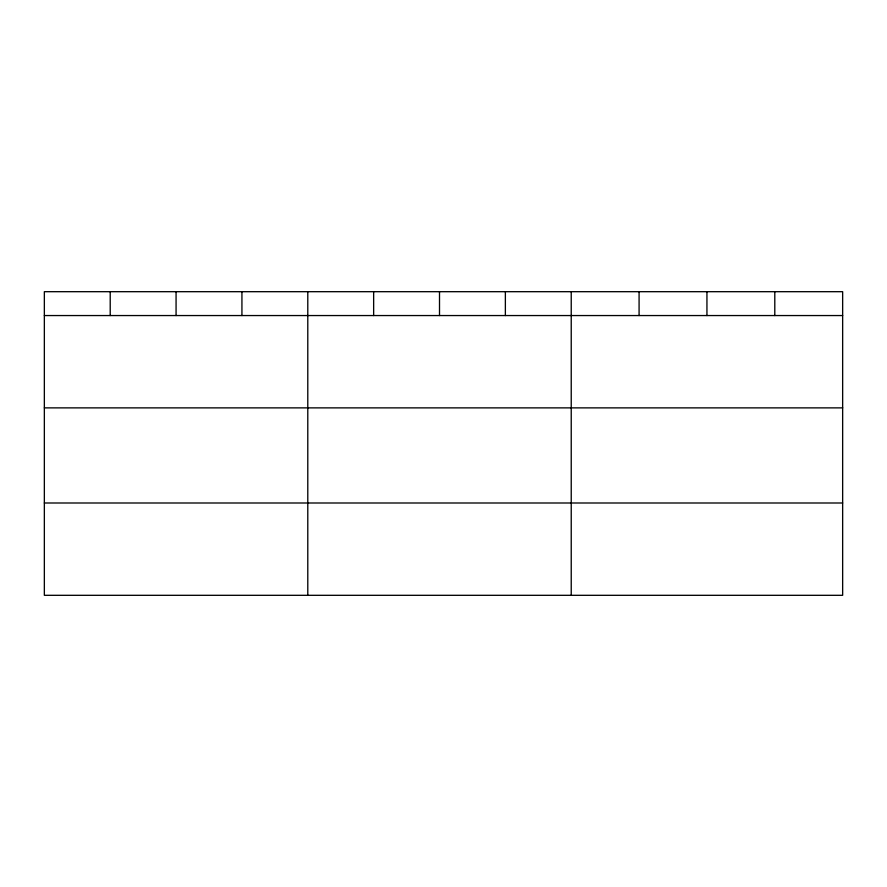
<?xml version="1.0" encoding="UTF-8"?>
<svg xmlns="http://www.w3.org/2000/svg" width="887" height="887" viewBox="0 0 887 887"><rect width="100%" height="100%" fill="white"/><g stroke="black" fill="none" stroke-linecap="round" stroke-linejoin="round"><path stroke-width="1.33" d="M842.65 407.876L842.65 291.69L44.35 291.69L44.35 595.31L842.65 595.31L842.65 407.876L44.35 407.876M44.35 315.55L842.65 315.55M44.35 502.996L842.65 502.996M774.794 291.69L774.794 315.55M706.939 291.69L706.939 315.55M639.083 291.69L639.083 315.55M571.228 291.69L571.228 595.31M505.368 291.69L505.368 315.55M439.508 291.69L439.508 315.55M373.649 291.69L373.649 315.55M307.789 291.69L307.789 595.31M241.929 291.69L241.929 315.55M176.07 291.69L176.07 315.55M110.21 291.69L110.21 315.55"/></g></svg>
